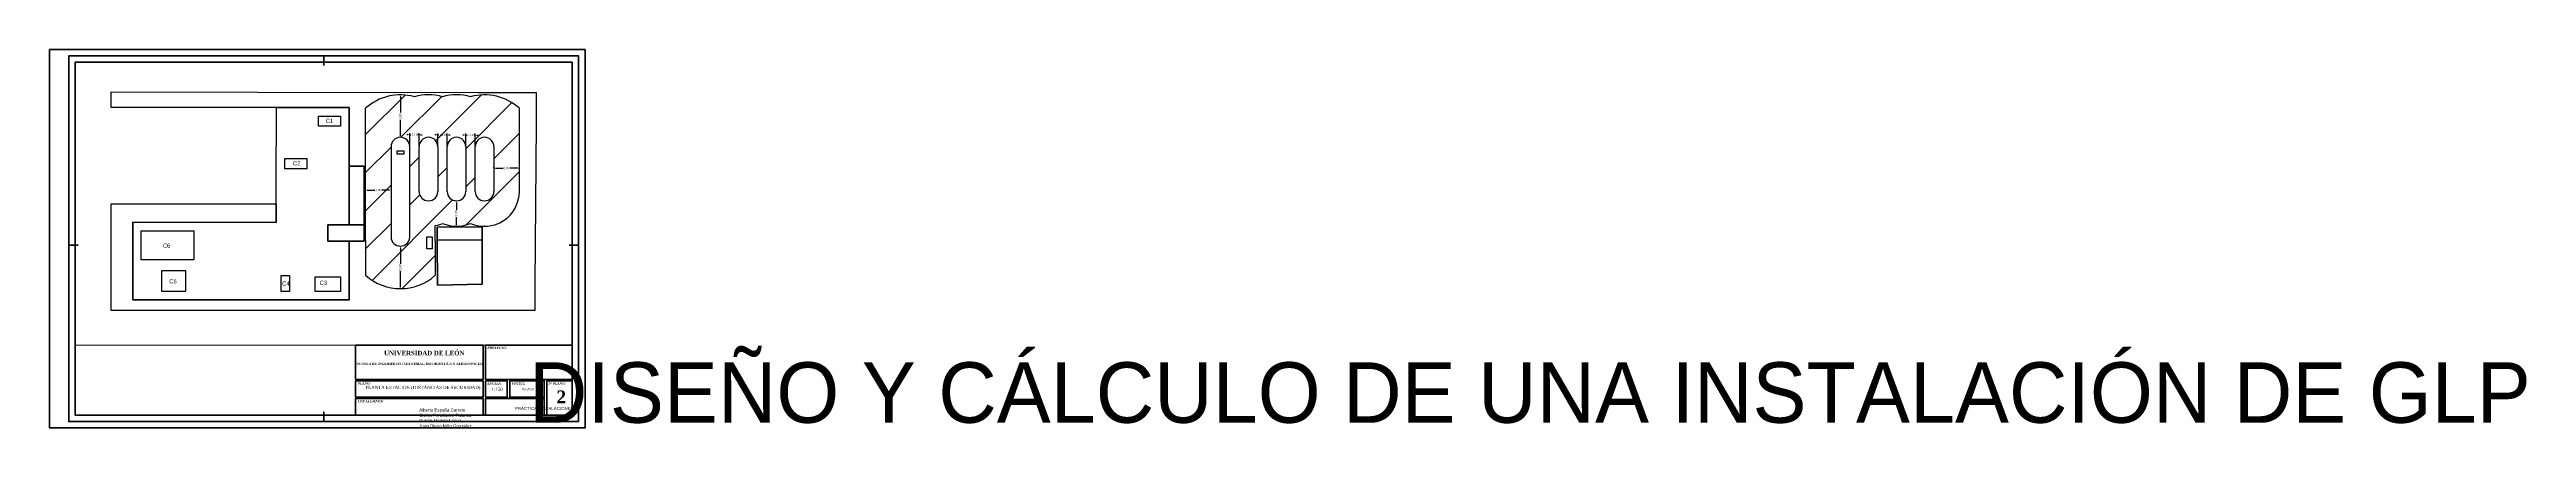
# Paper-space layout 'Distancias_seguridad' of a CAD drawing. Header units: metres. Extents: x -23 to 1920, y 44 to 341.
# The model-space entities are those that its viewports show. They can reach past a viewport. Long polylines and large blocks are cut down to what shows.
import ezdxf
from ezdxf.enums import TextEntityAlignment as Align

# ---------------------------------------------------------------- set-up
doc = ezdxf.new("R2018")
doc.units = ezdxf.units.M
for name, color, linetype, lineweight in [('CAJETÍN_bloque', 7, 'Continuous', 70), ('CAPA DE TEXTOS', 250, 'Continuous', 70), ('sombreado', 255, 'Continuous', 18)]:
    doc.layers.add(name, color=color, linetype=linetype, lineweight=lineweight)
for name, color, linetype in [('Cerramiento', 110, 'Continuous'), ('CONSTRUCCION', 6, 'Continuous'), ('Consumidores', 130, 'Continuous'), ('Deposito', 110, 'Continuous'), ('FORMATO DE LÁMINA', 7, 'Continuous'), ('Nombres', 240, 'Continuous'), ('PARCELA', 7, 'Continuous')]:
    doc.layers.add(name, color=color, linetype=linetype)
doc.layers.add('COTAS', color=7, linetype='Continuous', true_color=0xe46f1b)
doc.layers.add('VENTANAS', color=250, linetype='Continuous', plot=False)
doc.styles.add('Times New Roman 1.8 mm', font='times.ttf')
doc.styles.add('Times New Roman 2.5 mm', font='times.ttf', dxfattribs={"height": 0.0025})
doc.styles.add('Times New Roman 3.5 mm', font='times.ttf')
doc.styles.add('TMR  1.8 mm Negrita', font='timesbd.ttf', dxfattribs={"height": 0.0018})
doc.styles.add('TMR 10 mm Negrita', font='timesbd.ttf', dxfattribs={"height": 0.01})
doc.styles.add('TMR 3.5 mm Negrita', font='timesbd.ttf', dxfattribs={"height": 0.0035})
doc.styles.add('TNR 1.8 mm cursiva negrita', font='timesbi.ttf', dxfattribs={"height": 0.0018})
doc.dimstyles.new('Ing_España', dxfattribs={"dimscale": 1e-06, "dimtxt": 1.8, "dimasz": 1.2, "dimexe": 1.25, "dimexo": 1, "dimtad": 0, "dimzin": 1, "dimtxsty": 'Times New Roman 3.5 mm', "dimcen": 2.5, "dimadec": 0, "dimazin": 0, "dimtfac": 1, "dimtmove": 0, "dimatfit": 3, "dimfxl": 1, "dimarcsym": 0})

# ---------------------------------------------------------------- blocks, each defined once
blk = doc.blocks.new('*U21')
at = {"layer": 'CAJETÍN_bloque'}
for points in [[(240, 65), (340, 65), (340, 38), (240, 38)], [(410, 65), (342, 65), (342, 38), (410, 38)], [(240, 37), (340, 37), (340, 24), (240, 24)], [(240, 23), (340, 23), (340, 10), (240, 10)], [(342, 37), (359, 37), (359, 24), (342, 24)], [(342, 10), (388, 10), (388, 23), (342, 23)], [(361, 37), (388, 37), (388, 24), (361, 24)], [(390, 37), (410, 37), (410, 10), (390, 10)]]:
    blk.add_lwpolyline(points, close=True, dxfattribs=at)
at = {"layer": 'FORMATO DE LÁMINA', "lineweight": 70}
for p, q in [((215, 284.5), (215, 292)), ((22.5, 143.5), (15, 143.5)), ((407.5, 143.5), (415, 143.5)), ((215, 12.5), (215, 5))]:
    blk.add_line(p, q, dxfattribs=at)
at = {"layer": 'FORMATO DE LÁMINA', "lineweight": 35}
blk.add_lwpolyline([(420, 297), (420, 0), (0, 0), (0, 297)], close=True, dxfattribs=at)
at = {"layer": 'FORMATO DE LÁMINA', "lineweight": 50}
blk.add_lwpolyline([(415, 5), (15, 5), (15, 292), (415, 292)], close=True, dxfattribs=at)
at = {"layer": 'FORMATO DE LÁMINA', "lineweight": 70, "ltscale": 25}
blk.add_lwpolyline([(20, 10), (20, 287), (410, 287), (410, 10)], close=True, dxfattribs=at)
at = {"layer": 'CAPA DE TEXTOS', "style": 'TMR 3.5 mm Negrita'}
blk.add_text('UNIVERSIDAD DE LEÓN', height=3.5, dxfattribs=at).set_placement((293.9, 60.5), align=Align.TOP_CENTER)
at = {"layer": 'CAPA DE TEXTOS', "style": 'TNR 1.8 mm cursiva negrita'}
for s, p in [('PROYECTO:', (343.4, 62)), ('PLANO:', (241.8, 34)), ('LOS ALUMNOS:', (241.8, 20.1)), ('ESCALA:', (343.4, 34)), ('FECHA:', (362.6, 34)), ('Nº PLANO:', (391.3, 34))]:
    blk.add_text(s, height=1.8, dxfattribs=at).set_placement(p)
at = {"layer": 'CAPA DE TEXTOS', "style": 'TMR  1.8 mm Negrita'}
blk.add_text('ESCUELA DE INGENIERÍAS INDUSTRIAL, INFORMÁTICA Y AEROESPACIAL', height=1.8, dxfattribs=at).set_placement((290, 48.9), align=Align.BOTTOM_CENTER)
at = {"layer": 'CAPA DE TEXTOS', "lineweight": 30, "flags": 104}
for tag, height, p in [('PROYECTO', 2.5, (376, 51.5)), ('ELALUMNO', 1.5, (290, 15.3)), ('TRABAJO', 1.8, (365, 16.5))]:
    blk.add_attdef(tag, text='', height=height, dxfattribs=at).set_placement(p, align=Align.MIDDLE_CENTER)
at = {"layer": 'CAPA DE TEXTOS', "style": 'Times New Roman 2.5 mm'}
for tag, p in [('PLANO', (292.9, 30.5)), ('ESCALA', (351.1, 29.1))]:
    blk.add_attdef(tag, text='', height=2.5, dxfattribs=at).set_placement(p, align=Align.CENTER)
at = {"layer": 'CAPA DE TEXTOS'}
for tag, height, style, p in [('FECHA', 1.8, 'Times New Roman 1.8 mm', (375.4, 30.5)), ('Nº', 10, 'TMR 10 mm Negrita', (401.5, 24.4))]:
    blk.add_attdef(tag, text='', height=height, dxfattribs=dict(at, style=style)).set_placement(p, align=Align.MIDDLE_CENTER)
blk = doc.blocks.new('*D55')
at = {"layer": 'COTAS', "color": 0, "lineweight": -2, "transparency": 16777216}
for p, q in [((7319.31, 119747.06), (7319.13, 119747.06)), ((7319.49, 119745.82), (7319.49, 119747.24)), ((7319.49, 119747.06), (7319.63, 119747.06)), ((7320.59, 119747.06), (7320.46, 119747.06)), ((7320.59, 119745.82), (7320.59, 119747.24)), ((7320.77, 119747.06), (7320.95, 119747.06))]:
    blk.add_line(p, q, dxfattribs=at)
at = {"layer": 'COTAS', "color": 0, "transparency": 16777216}
for points in [[(7319.31, 119747.09), (7319.31, 119747.03), (7319.49, 119747.06)], [(7320.77, 119747.09), (7320.77, 119747.03), (7320.59, 119747.06)]]:
    blk.add_solid(points, dxfattribs=at)
at = {"layer": 'Defpoints', "color": 0, "transparency": 16777216}
for p in [(7320.59, 119747.06), (7319.49, 119745.67), (7320.59, 119745.67)]:
    blk.add_point(p, dxfattribs=at)
at = {"layer": 'COTAS', "color": 0, "transparency": 16777216, "insert": (7320.04, 119747.06), "char_height": 0.27, "attachment_point": 5, "style": 'Times New Roman 3.5 mm'}
blk.add_mtext('1,10', dxfattribs=at)
blk = doc.blocks.new('*D56')
at = {"layer": 'COTAS', "color": 0, "lineweight": -2, "transparency": 16777216}
for p, q in [((7314.29, 119740.51), (7314.29, 119740.71)), ((7314.47, 119740.53), (7315.37, 119740.53)), ((7317.11, 119740.53), (7316.22, 119740.53)), ((7317.29, 119740.68), (7317.29, 119740.71))]:
    blk.add_line(p, q, dxfattribs=at)
at = {"layer": 'COTAS', "color": 0, "transparency": 16777216}
for points in [[(7314.47, 119740.56), (7314.47, 119740.5), (7314.29, 119740.53)], [(7317.11, 119740.56), (7317.11, 119740.5), (7317.29, 119740.53)]]:
    blk.add_solid(points, dxfattribs=at)
at = {"layer": 'Defpoints', "color": 0, "transparency": 16777216}
for p in [(7314.29, 119740.53), (7317.29, 119740.53), (7314.29, 119740.36)]:
    blk.add_point(p, dxfattribs=at)
at = {"layer": 'COTAS', "color": 0, "transparency": 16777216, "insert": (7315.79, 119740.53), "char_height": 0.27, "attachment_point": 5, "style": 'Times New Roman 3.5 mm'}
blk.add_mtext('3,00', dxfattribs=at)
blk = doc.blocks.new('*D57')
at = {"layer": 'COTAS', "color": 0, "lineweight": -2, "transparency": 16777216}
for p, q in [((7318.24, 119751.77), (7318.21, 119751.77)), ((7318.39, 119751.59), (7318.39, 119749.69)), ((7318.24, 119746.77), (7318.21, 119746.77)), ((7318.39, 119746.95), (7318.39, 119748.84))]:
    blk.add_line(p, q, dxfattribs=at)
at = {"layer": 'COTAS', "color": 0, "transparency": 16777216}
for points in [[(7318.36, 119751.59), (7318.42, 119751.59), (7318.39, 119751.77)], [(7318.36, 119746.95), (7318.42, 119746.95), (7318.39, 119746.77)]]:
    blk.add_solid(points, dxfattribs=at)
at = {"layer": 'Defpoints', "color": 0, "transparency": 16777216}
for p in [(7318.39, 119751.77), (7318.39, 119751.77), (7318.39, 119746.77)]:
    blk.add_point(p, dxfattribs=at)
at = {"layer": 'COTAS', "color": 0, "transparency": 16777216, "insert": (7318.39, 119749.27), "char_height": 0.27, "attachment_point": 5, "rotation": 90, "style": 'Times New Roman 3.5 mm'}
blk.add_mtext('5,00', dxfattribs=at)
blk = doc.blocks.new('*D58')
at = {"layer": 'COTAS', "color": 0, "lineweight": -2, "transparency": 16777216}
for p, q in [((7318.24, 119733.95), (7318.21, 119733.95)), ((7318.39, 119733.77), (7318.39, 119731.87)), ((7318.24, 119728.95), (7318.21, 119728.95)), ((7318.39, 119729.13), (7318.39, 119731.02))]:
    blk.add_line(p, q, dxfattribs=at)
at = {"layer": 'COTAS', "color": 0, "transparency": 16777216}
for points in [[(7318.36, 119733.77), (7318.42, 119733.77), (7318.39, 119733.95)], [(7318.36, 119729.13), (7318.42, 119729.13), (7318.39, 119728.95)]]:
    blk.add_solid(points, dxfattribs=at)
at = {"layer": 'Defpoints', "color": 0, "transparency": 16777216}
for p in [(7318.39, 119733.95), (7318.39, 119728.95), (7318.39, 119728.95)]:
    blk.add_point(p, dxfattribs=at)
at = {"layer": 'COTAS', "color": 0, "transparency": 16777216, "insert": (7318.39, 119731.45), "char_height": 0.27, "attachment_point": 5, "rotation": 90, "style": 'Times New Roman 3.5 mm'}
blk.add_mtext('5,00', dxfattribs=at)
blk = doc.blocks.new('*D59')
at = {"layer": 'COTAS', "color": 0, "lineweight": -2, "transparency": 16777216}
for p, q in [((7322.61, 119747.04), (7322.43, 119747.04)), ((7322.79, 119745.82), (7322.79, 119747.23)), ((7322.79, 119747.04), (7322.93, 119747.04)), ((7323.89, 119747.04), (7323.76, 119747.04)), ((7323.89, 119745.82), (7323.89, 119747.23)), ((7324.07, 119747.04), (7324.25, 119747.04))]:
    blk.add_line(p, q, dxfattribs=at)
at = {"layer": 'COTAS', "color": 0, "transparency": 16777216}
for points in [[(7322.61, 119747.07), (7322.61, 119747.01), (7322.79, 119747.04)], [(7324.07, 119747.07), (7324.07, 119747.01), (7323.89, 119747.04)]]:
    blk.add_solid(points, dxfattribs=at)
at = {"layer": 'Defpoints', "color": 0, "transparency": 16777216}
for p in [(7323.89, 119747.04), (7322.79, 119745.67), (7323.89, 119745.67)]:
    blk.add_point(p, dxfattribs=at)
at = {"layer": 'COTAS', "color": 0, "transparency": 16777216, "insert": (7323.34, 119747.04), "char_height": 0.27, "attachment_point": 5, "style": 'Times New Roman 3.5 mm'}
blk.add_mtext('1,10', dxfattribs=at)
blk = doc.blocks.new('*D60')
at = {"layer": 'COTAS', "color": 0, "lineweight": -2, "transparency": 16777216}
for p, q in [((7325.91, 119747.03), (7325.73, 119747.03)), ((7326.09, 119745.82), (7326.09, 119747.21)), ((7326.09, 119747.03), (7326.23, 119747.03)), ((7327.19, 119747.03), (7327.06, 119747.03)), ((7327.19, 119745.82), (7327.19, 119747.21)), ((7327.37, 119747.03), (7327.55, 119747.03))]:
    blk.add_line(p, q, dxfattribs=at)
at = {"layer": 'COTAS', "color": 0, "transparency": 16777216}
for points in [[(7325.91, 119747.06), (7325.91, 119747), (7326.09, 119747.03)], [(7327.37, 119747.06), (7327.37, 119747), (7327.19, 119747.03)]]:
    blk.add_solid(points, dxfattribs=at)
at = {"layer": 'Defpoints', "color": 0, "transparency": 16777216}
for p in [(7327.19, 119747.03), (7326.09, 119745.67), (7327.19, 119745.67)]:
    blk.add_point(p, dxfattribs=at)
at = {"layer": 'COTAS', "color": 0, "transparency": 16777216, "insert": (7326.64, 119747.03), "char_height": 0.27, "attachment_point": 5, "style": 'Times New Roman 3.5 mm'}
blk.add_mtext('1,10', dxfattribs=at)
blk = doc.blocks.new('*D61')
at = {"layer": 'COTAS', "color": 0, "lineweight": -2, "transparency": 16777216}
for p, q in [((7329.39, 119743.18), (7329.39, 119743.31)), ((7332.39, 119743.18), (7332.39, 119743.31)), ((7329.57, 119743.12), (7330.47, 119743.12)), ((7332.21, 119743.12), (7331.32, 119743.12))]:
    blk.add_line(p, q, dxfattribs=at)
at = {"layer": 'COTAS', "color": 0, "transparency": 16777216}
for points in [[(7329.57, 119743.15), (7329.57, 119743.09), (7329.39, 119743.12)], [(7332.21, 119743.15), (7332.21, 119743.09), (7332.39, 119743.12)]]:
    blk.add_solid(points, dxfattribs=at)
at = {"layer": 'Defpoints', "color": 0, "transparency": 16777216}
for p in [(7329.39, 119743.03), (7332.39, 119743.12), (7332.39, 119743.03)]:
    blk.add_point(p, dxfattribs=at)
at = {"layer": 'COTAS', "color": 0, "transparency": 16777216, "insert": (7330.89, 119743.12), "char_height": 0.27, "attachment_point": 5, "style": 'Times New Roman 3.5 mm'}
blk.add_mtext('3,00', dxfattribs=at)
blk = doc.blocks.new('*D62')
at = {"layer": 'COTAS', "color": 0, "lineweight": -2, "transparency": 16777216}
for p, q in [((7324.84, 119739.29), (7324.81, 119739.29)), ((7324.99, 119739.11), (7324.99, 119738.22)), ((7324.84, 119736.29), (7324.81, 119736.29)), ((7324.99, 119736.47), (7324.99, 119737.36))]:
    blk.add_line(p, q, dxfattribs=at)
at = {"layer": 'COTAS', "color": 0, "transparency": 16777216}
for points in [[(7324.96, 119739.11), (7325.02, 119739.11), (7324.99, 119739.29)], [(7324.96, 119736.47), (7325.02, 119736.47), (7324.99, 119736.29)]]:
    blk.add_solid(points, dxfattribs=at)
at = {"layer": 'Defpoints', "color": 0, "transparency": 16777216}
for p in [(7324.99, 119739.29), (7324.99, 119736.29), (7324.99, 119736.29)]:
    blk.add_point(p, dxfattribs=at)
at = {"layer": 'COTAS', "color": 0, "transparency": 16777216, "insert": (7324.99, 119737.79), "char_height": 0.27, "attachment_point": 5, "rotation": 90, "style": 'Times New Roman 3.5 mm'}
blk.add_mtext('3,00', dxfattribs=at)

msp = doc.modelspace()

# ---------------------------------------------------------------- hatches: boundary and pattern name
at = {"layer": 'sombreado'}
h = msp.add_hatch(dxfattribs=at)
h.set_pattern_fill('ANSI31', color=256)
h.paths.add_polyline_path([(7322.793, 119745.668), (7322.793, 119740.388, -1.000013), (7320.593, 119740.388), (7320.593, 119745.668, -0.999987)], flags=16)
h.paths.add_polyline_path([(7319.493, 119745.668), (7319.493, 119735.048, -0.999987), (7317.293, 119735.048), (7317.293, 119745.668, -1.000013)], flags=16)
h.paths.add_polyline_path([(7318.793, 119745.168), (7318.793, 119744.768), (7317.993, 119744.768), (7317.993, 119745.168)], flags=0)
h.paths.add_polyline_path([(7326.093, 119745.668), (7326.093, 119740.388, -1.000013), (7323.893, 119740.388), (7323.893, 119745.668, -0.999987)], flags=16)
h.paths.add_polyline_path([(7329.393, 119745.668), (7329.393, 119740.388, -1), (7327.193, 119740.388), (7327.193, 119745.668, -1)], flags=16)
edge = h.paths.add_edge_path()
edge.add_arc((7318.393, 119735.048), 6.1, 227.76824, 312.23176)
edge.add_line((7322.493, 119730.532), (7322.493, 119736.367))
edge.add_arc((7321.693, 119740.388), 4.1, 281.25185, 293.73074)
edge.add_arc((7324.993, 119740.388), 4.1, 246.26926, 293.73074)
edge.add_arc((7328.293, 119740.388), 4.1, 246.26926, 360.00077)
edge.add_line((7332.393, 119740.388), (7332.393, 119750.185))
edge.add_arc((7328.293, 119745.668), 6.1, 47.76824, 105.69353)
edge.add_arc((7324.993, 119745.668), 6.1, 74.30647, 105.69353)
edge.add_arc((7321.693, 119745.668), 6.1, 74.30647, 105.69353)
edge.add_arc((7318.393, 119745.668), 6.1, 74.30647, 132.23176)
edge.add_line((7314.293, 119750.185), (7314.293, 119730.532))

# ---------------------------------------------------------------- linework, layer by layer
at = {"layer": 'Cerramiento', "linetype": 'Continuous'}
for p, q in [((7314.293, 119734.608), (7314.293, 119750.185)), ((7332.393, 119740.388), (7332.393, 119750.185)), ((7314.293, 119734.608), (7314.293, 119730.532)), ((7322.493, 119734.608), (7322.493, 119736.367)), ((7322.493, 119734.608), (7322.493, 119730.532))]:
    msp.add_line(p, q, dxfattribs=at)
for centre, radius, start, end in [((7318.393, 119745.668), 6.1, 74.30644, 132.2315), ((7321.693, 119745.668), 6.1, 74.30644, 105.69356), ((7324.993, 119745.668), 6.1, 74.30644, 105.69356), ((7328.293, 119745.668), 6.1, 47.7685, 105.69356), ((7328.293, 119740.388), 4.1, 246.26938, 0), ((7321.693, 119740.388), 4.1, 281.25186, 293.73062), ((7324.993, 119740.388), 4.1, 246.26938, 293.73062)]:
    msp.add_arc(centre, radius, start, end, dxfattribs=at)
at = {"layer": 'Cerramiento'}
for start, end in [(184.8076, 187.93673), (227.76824, 312.23176)]:
    msp.add_arc((7318.393, 119735.048), 6.1, start, end, dxfattribs=at)
at = {"layer": 'CONSTRUCCION'}
for points in [[(7303.794, 119750.266), (7301.549, 119750.266), (7297.249, 119750.267), (7286.899, 119750.27), (7284.359, 119750.271), (7284.36, 119751.712), (7284.361, 119752.121), (7301.562, 119752.089), (7327.543, 119752.04), (7334.377, 119752.027), (7334.376, 119751.618), (7334.353, 119748.411), (7334.224, 119729.451), (7334.22, 119726.38), (7327.38, 119726.38), (7301.382, 119726.369), (7285.406, 119726.363), (7284.353, 119726.38), (7284.355, 119738.611), (7284.355, 119738.953), (7303.79, 119738.916), (7303.791, 119736.753), (7286.896, 119736.758), (7286.892, 119727.633), (7312.349, 119727.626), (7312.352, 119734.537), (7314.129, 119734.538), (7314.129, 119736.442), (7314.131, 119743.35), (7312.355, 119743.352), (7312.356, 119750.263), (7303.794, 119750.266)], [(7312.352, 119734.537), (7312.349, 119727.626), (7286.892, 119727.633), (7286.896, 119736.758), (7303.791, 119736.753), (7303.79, 119738.916), (7303.79, 119739.248), (7303.79, 119741.141), (7303.794, 119750.266), (7312.356, 119750.263), (7312.355, 119743.352), (7312.353, 119736.444), (7309.859, 119736.444), (7309.859, 119734.539), (7312.352, 119734.537)], [(7312.353, 119736.444), (7312.355, 119743.352), (7314.131, 119743.35), (7314.129, 119736.442), (7312.353, 119736.444)], [(7312.352, 119734.537), (7309.859, 119734.539), (7309.859, 119736.444), (7312.353, 119736.444), (7314.129, 119736.442), (7314.129, 119734.538), (7312.352, 119734.537)], [(7328.004, 119734.683), (7327.998, 119736.21), (7322.712, 119736.172), (7322.72, 119734.66), (7322.751, 119729.376), (7328.025, 119729.485), (7328.004, 119734.683)], [(7322.72, 119734.66), (7322.712, 119736.172), (7327.998, 119736.21), (7328.004, 119734.683), (7322.72, 119734.66)], [(7328.004, 119734.683), (7328.025, 119729.485), (7322.751, 119729.376), (7322.72, 119734.66), (7328.004, 119734.683)]]:
    msp.add_lwpolyline(points, dxfattribs=at)
at = {"layer": 'Consumidores', "linetype": 'Continuous'}
for p, q in [((7308.756, 119748.064), (7308.756, 119749.264)), ((7308.756, 119749.264), (7311.356, 119749.264)), ((7311.356, 119749.264), (7311.356, 119748.064)), ((7311.356, 119748.064), (7308.756, 119748.064)), ((7304.782, 119743.066), (7304.782, 119744.266)), ((7304.782, 119744.266), (7307.382, 119744.266)), ((7307.382, 119744.266), (7307.382, 119743.066)), ((7307.382, 119743.066), (7304.782, 119743.066)), ((7287.896, 119735.758), (7294.096, 119735.758)), ((7287.896, 119732.358), (7287.896, 119735.758)), ((7294.096, 119735.758), (7294.096, 119732.358)), ((7294.096, 119732.358), (7287.896, 119732.358)), ((7290.293, 119731.033), (7290.292, 119728.633)), ((7293.143, 119731.032), (7290.293, 119731.033)), ((7293.142, 119728.632), (7293.143, 119731.032)), ((7304.349, 119728.627), (7304.349, 119730.497)), ((7304.349, 119730.497), (7305.349, 119730.497)), ((7305.349, 119730.497), (7305.349, 119728.627)), ((7308.349, 119728.627), (7308.349, 119730.327)), ((7308.349, 119730.327), (7311.349, 119730.327)), ((7311.349, 119730.327), (7311.349, 119728.627)), ((7290.292, 119728.633), (7293.142, 119728.632)), ((7305.349, 119728.627), (7304.349, 119728.627)), ((7311.349, 119728.627), (7308.349, 119728.627))]:
    msp.add_line(p, q, dxfattribs=at)
at = {"layer": 'Deposito', "linetype": 'Continuous'}
for p, q in [((7317.293, 119745.668), (7317.293, 119735.048)), ((7317.993, 119744.768), (7317.993, 119745.168)), ((7317.993, 119745.168), (7318.793, 119745.168)), ((7318.793, 119744.768), (7317.993, 119744.768)), ((7318.793, 119745.168), (7318.793, 119744.768)), ((7319.493, 119735.048), (7319.493, 119745.668)), ((7320.593, 119740.388), (7320.593, 119745.668)), ((7322.793, 119745.668), (7322.793, 119740.388)), ((7323.893, 119740.388), (7323.893, 119745.668)), ((7326.093, 119745.668), (7326.093, 119740.388)), ((7327.193, 119740.388), (7327.193, 119745.668)), ((7329.393, 119745.668), (7329.393, 119740.388))]:
    msp.add_line(p, q, dxfattribs=at)
at = {"layer": 'Deposito'}
msp.add_lwpolyline([(7321.493, 119733.648), (7321.493, 119735.048), (7322.143, 119735.048), (7322.143, 119733.648)], close=True, dxfattribs=at)
at = {"layer": 'Deposito', "linetype": 'Continuous'}
for centre, start, end in [((7318.393, 119745.668), 0, 180), ((7321.693, 119745.668), 0, 180), ((7324.993, 119745.668), 0, 180), ((7328.293, 119745.668), 0, 180), ((7321.693, 119740.388), 180, 0), ((7324.993, 119740.388), 180, 0), ((7328.293, 119740.388), 180, 0), ((7318.393, 119735.048), 180, 0)]:
    msp.add_arc(centre, 1.1, start, end, dxfattribs=at)
at = {"layer": 'PARCELA'}
msp.add_lwpolyline([(7284.355, 119738.611), (7284.355, 119738.953), (7303.79, 119738.916), (7303.79, 119739.248), (7303.79, 119741.141), (7303.794, 119750.266), (7301.549, 119750.266), (7297.249, 119750.267), (7286.899, 119750.27), (7284.359, 119750.271), (7284.36, 119751.712), (7284.361, 119752.121), (7301.562, 119752.089), (7327.543, 119752.04), (7334.377, 119752.027), (7334.376, 119751.618), (7334.353, 119748.411), (7334.224, 119729.451), (7334.22, 119726.38), (7327.38, 119726.38), (7301.382, 119726.369), (7285.406, 119726.363), (7284.353, 119726.38), (7284.355, 119738.611)], dxfattribs=at)

# ---------------------------------------------------------------- texts
at = {"layer": 'Nombres', "linetype": 'Continuous', "char_height": 0.5, "width": 0.875, "attachment_point": 1}
for s, insert in [('C1', (7309.605, 119748.956)), ('C2', (7305.752, 119743.955)), ('C6', (7290.435, 119734.258)), ('C5', (7291.194, 119730.062)), ('C4', (7304.478, 119729.799))]:
    msp.add_mtext(s, dxfattribs=dict(at, insert=insert))
at = {"layer": 'Nombres', "linetype": 'Continuous', "insert": (7308.886, 119729.893), "char_height": 0.5, "attachment_point": 1}
msp.add_mtext_dynamic_manual_height_columns('C3', width=0.00188, gutter_width=0.0000254, heights=[0], dxfattribs=at)

# ---------------------------------------------------------------- dimensions: what is measured, and where the dimension line sits
at = {"layer": 'COTAS'}
for base, p1, p2, picture, middle in [((7318.393, 119751.768), (7318.393, 119746.768), (7318.393, 119751.768), '*D57', (7318.393, 119749.268)), ((7324.993, 119736.288), (7324.993, 119739.288), (7324.993, 119736.288), '*D62', (7324.993, 119737.788)), ((7318.393, 119728.948), (7318.393, 119733.948), (7318.393, 119728.948), '*D58', (7318.393, 119731.448))]:
    dim = msp.add_linear_dim(base=base, p1=p1, p2=p2, angle=90, dimstyle='Ing_España', dxfattribs=at)
    dim.commit()
    dim.dimension.update_dxf_attribs({"geometry": picture, "text_midpoint": middle})
for base, p1, p2, picture, middle in [((7320.593, 119747.057), (7319.493, 119745.668), (7320.593, 119745.668), '*D55', (7320.043, 119747.057)), ((7323.893, 119747.042), (7322.793, 119745.668), (7323.893, 119745.668), '*D59', (7323.343, 119747.042)), ((7327.193, 119747.027), (7326.093, 119745.668), (7327.193, 119745.668), '*D60', (7326.643, 119747.027)), ((7332.393, 119743.118), (7329.393, 119743.028), (7332.393, 119743.028), '*D61', (7330.893, 119743.118)), ((7314.293, 119740.527), (7317.293, 119740.527), (7314.293, 119740.358), '*D56', (7315.793, 119740.527))]:
    dim = msp.add_linear_dim(base=base, p1=p1, p2=p2, dimstyle='Ing_España', dxfattribs=at)
    dim.commit()
    dim.dimension.update_dxf_attribs({"geometry": picture, "text_midpoint": middle})

psp = doc.layouts.new('Distancias_seguridad')

# ---------------------------------------------------------------- block references
ref = psp.add_blockref('*U21', (-23.4, 44))
ref.add_attrib('PLANO', 'PLANTA ESTACIÓN (DISTANCIAS DE SEGURIDAD)', dxfattribs={"layer": 'CAPA DE TEXTOS', "height": 2.5, "style": 'Times New Roman 2.5 mm'}).set_placement((269.5, 74.5), align=Align.CENTER)
lines = psp.add_mtext('Alberto España Carrete\\PCarlos Fernández Palanca\\PRubén Modino López\\PJuan Diego Niño González', dxfattribs={"layer": 'CAPA DE TEXTOS', "insert": (266.6, 59.3), "char_height": 2.5, "attachment_point": 1})
ref.add_attrib('ELALUMNO', '', (266.6, 59.3), dxfattribs={"flags": 104}).embed_mtext(lines)
lines = psp.add_mtext('DISEÑO Y CÁLCULO DE UNA INSTALACIÓN DE GLP', dxfattribs={"layer": 'CAPA DE TEXTOS', "insert": (352.6, 95.5), "char_height": 47.49, "attachment_point": 1})
ref.add_attrib('PROYECTO', '', (352.6, 95.5), dxfattribs={"flags": 104}).embed_mtext(lines)
ref.add_attrib('FECHA', '05/2026', dxfattribs={"layer": 'CAPA DE TEXTOS', "height": 1.8, "style": 'Times New Roman 1.8 mm'}).set_placement((352, 74.5), align=Align.MIDDLE_CENTER)
ref.add_attrib('Nº', '2', dxfattribs={"layer": 'CAPA DE TEXTOS', "height": 10, "style": 'TMR 10 mm Negrita'}).set_placement((378, 68.4), align=Align.MIDDLE_CENTER)
lines = psp.add_mtext('PRÁCTICA INSTALACIONES II', dxfattribs={"layer": 'CAPA DE TEXTOS', "insert": (341.6, 60.5), "char_height": 2.5, "attachment_point": 1})
ref.add_attrib('TRABAJO', '', (341.6, 60.5), dxfattribs={"flags": 104}).embed_mtext(lines)
ref.add_attrib('ESCALA', '1:150', dxfattribs={"layer": 'CAPA DE TEXTOS', "height": 2.5, "style": 'Times New Roman 2.5 mm'}).set_placement((327.7, 73.1), align=Align.CENTER)

# ---------------------------------------------------------------- viewports
at = {"layer": 'VENTANAS'}
psp.add_viewport(center=(191.6, 220), size=(390, 222), view_center_point=(7309.365, 119738.952), view_height=33.3, dxfattribs=at)

doc.saveas('drawing.dxf')
